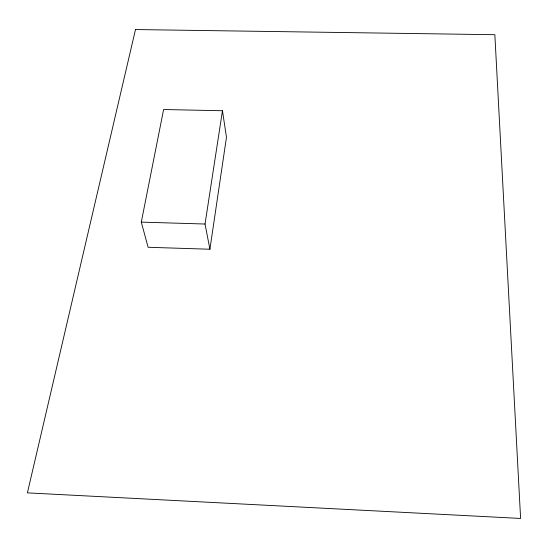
<?xml version="1.0" encoding="UTF-8"?>
<svg xmlns="http://www.w3.org/2000/svg" width="548" height="548" viewBox="0 0 548 548"><rect width="100%" height="100%" fill="white"/><g stroke="black" fill="none" stroke-linecap="round" stroke-linejoin="round"><path stroke-width="0.82" d="M209.905 249.237L226.468 137.281L222.467 110.737L163.612 109.518L141.295 222.125L148.104 247.278L209.905 249.237L205.034 224.022L222.467 110.737M141.295 222.125L205.034 224.022M135.493 29.551L27.4 492.864L520.6 518.449L494.851 34.702L135.493 29.551"/></g></svg>
